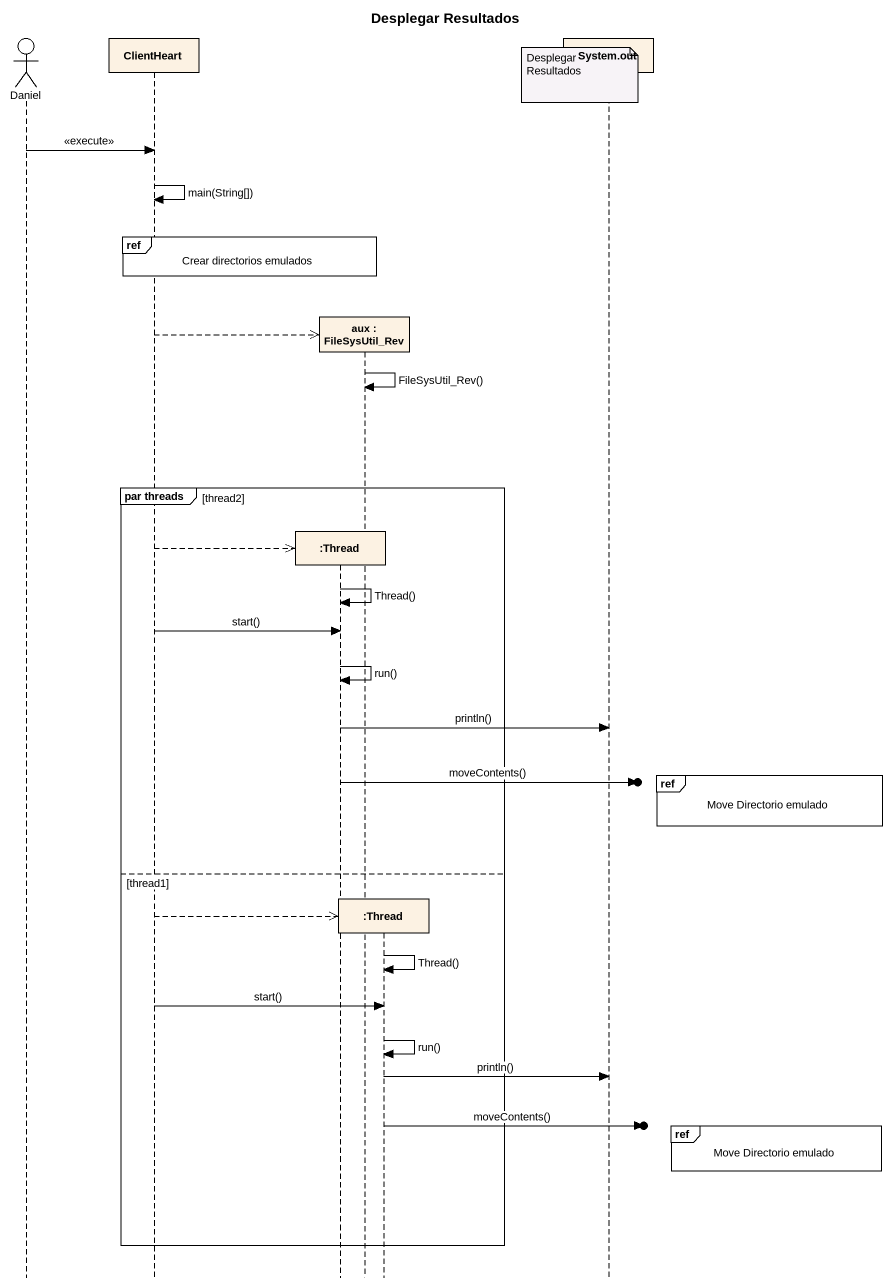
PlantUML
@startuml
title Desplegar Resultados
hide footbox
actor Daniel
participant ClientHeart
participant ":Thread" as Thread
participant "aux : FileSysUtil_Rev" as aux
participant ":Thread" as Thread_2
participant "System.out" as System_out

note over System_out : Desplegar Resultados
Daniel -> ClientHeart : <<execute>>
ClientHeart -> ClientHeart : main(String[])
ref over ClientHeart, Thread, aux : Crear directorios emulados
ClientHeart -->> aux **
aux -> aux : FileSysUtil_Rev()
group par threads [thread2]
  ClientHeart -->> Thread **
  Thread -> Thread : Thread()
  ClientHeart -> Thread : start()
  Thread -> Thread : run()
  Thread -> System_out : println()
  ref over System_out : Move Directorio emulado
  Thread ->o] : moveContents()
else thread1
  ClientHeart -->> Thread_2 **
  Thread_2 -> Thread_2 : Thread()
  ClientHeart -> Thread_2 : start()
  Thread_2 -> Thread_2 : run()
  Thread_2 -> System_out : println()
  ref over System_out : Move Directorio emulado
  Thread_2 ->o] : moveContents()
end
@enduml
